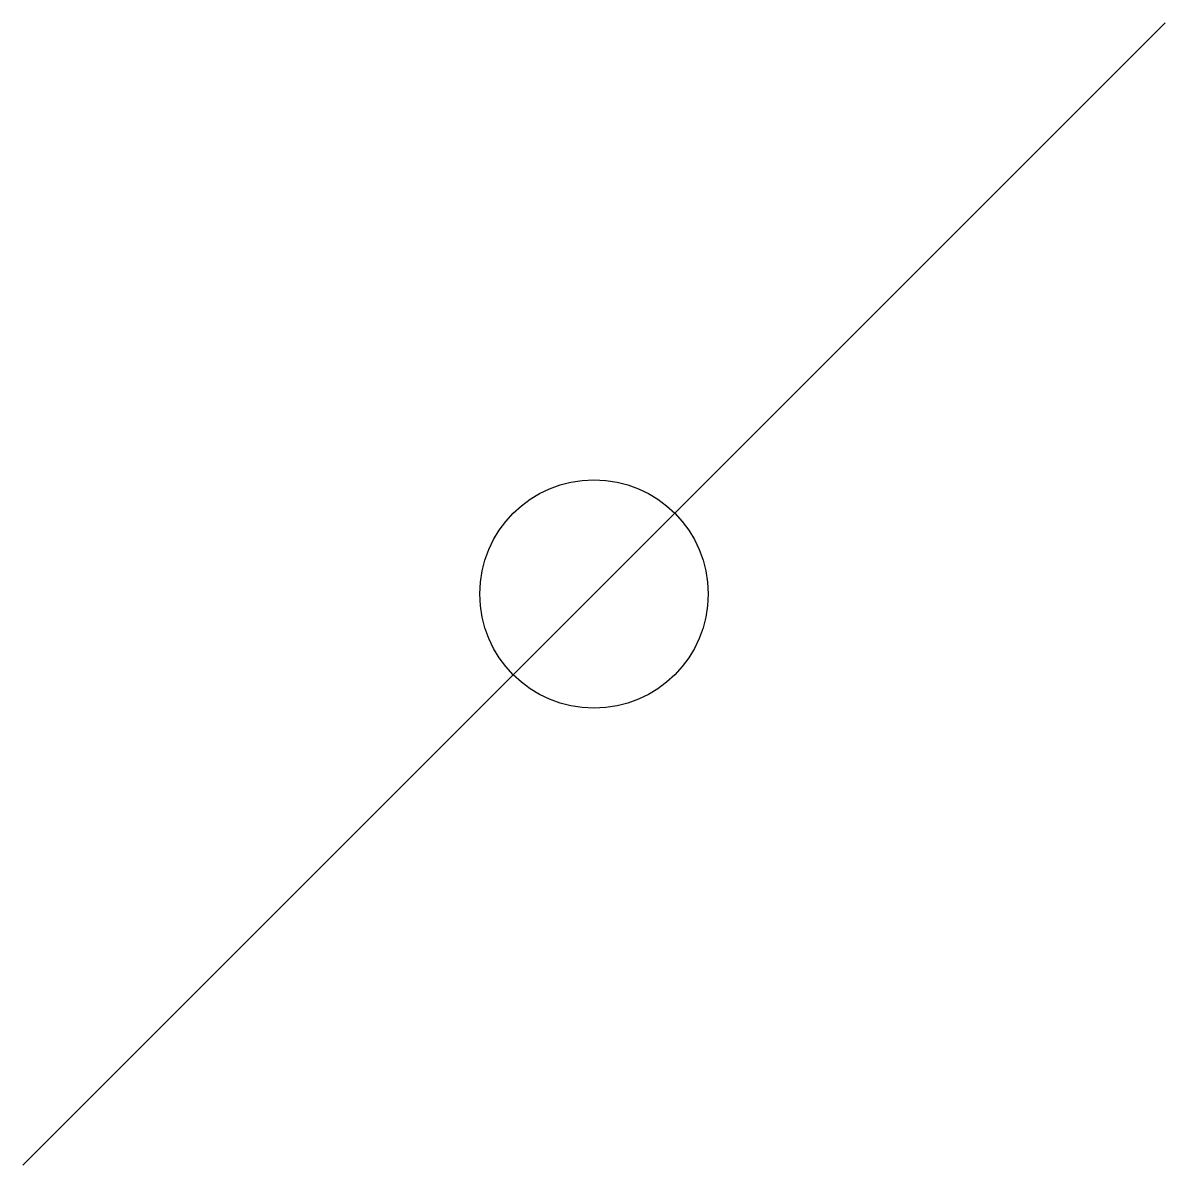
# Paper-space layout 'Layout1' of a CAD drawing. Header units: metres. Extents: x 0 to 100, y 0 to 100.
import ezdxf

# ---------------------------------------------------------------- set-up
doc = ezdxf.new("R2010")
doc.units = ezdxf.units.M

psp = doc.layouts.get("Layout1")

# ---------------------------------------------------------------- linework, layer by layer
psp.add_line((0, 0), (100, 100))
psp.add_circle((50, 50), 10)

doc.saveas('drawing.dxf')
